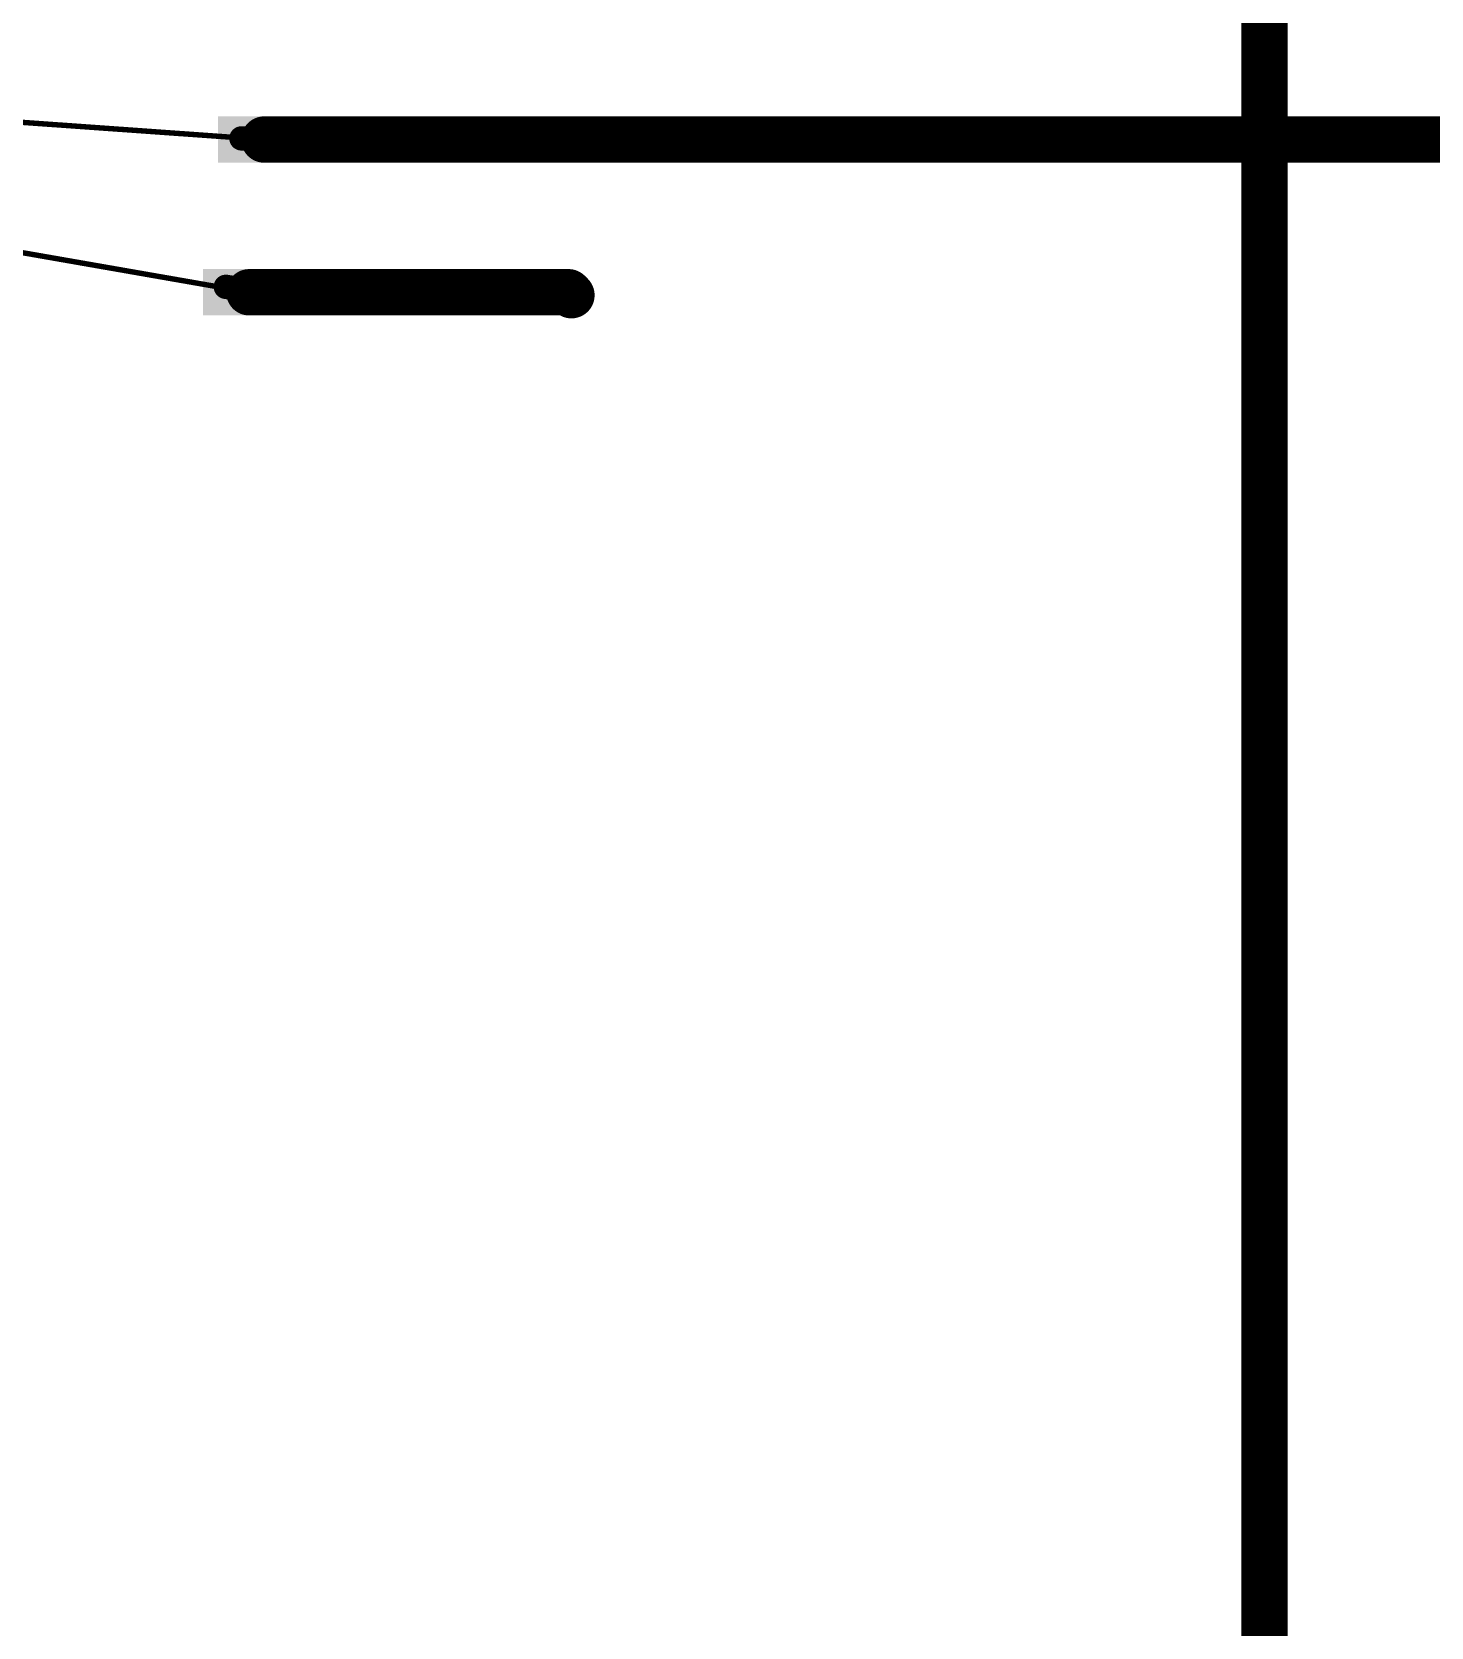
# Model space of a CAD drawing. Extents: x -12 to 108, y -5 to 75.
# Drawn here: x 69.65 to 74.25, y 31.01 to 36.25 of the extents above; entities that cross this region are included whole.
import ezdxf

# ---------------------------------------------------------------- set-up
doc = ezdxf.new("R2010")
doc.units = 0
doc.header["$MEASUREMENT"] = 0
doc.layers.get('0').update_dxf_attribs({"linetype": 'CONTINUOUS'})
for name, color, linetype in [('1', 12, 'CONTINUOUS'), ('Filler', 250, 'CONTINUOUS'), ('IOs', 250, 'CONTINUOUS'), ('Sbp1', 5, 'CONTINUOUS')]:
    doc.layers.add(name, color=color, linetype=linetype)

# ---------------------------------------------------------------- blocks, each defined once
blk = doc.blocks.new('RECT')
blk.add_solid([(-0.5, -0.5), (0.5, -0.5), (-0.5, 0.5), (0.5, 0.5)])
blk = doc.blocks.new('ROUND_19')
at = {"const_width": 0.025}
blk.add_lwpolyline([(-0.0125, 0, 1), (0.0125, 0, 1)], format="xyb", close=True, dxfattribs=at)

msp = doc.modelspace()

# ---------------------------------------------------------------- linework, layer by layer
at = {"layer": '1', "const_width": 0.1524}
for points in [[(70.416, 35.8934), (80.3878, 35.8934)], [(70.3668, 35.3918), (71.4152, 35.3918)], [(71.4152, 35.3918), (71.4248, 35.3822)]]:
    msp.add_lwpolyline(points, dxfattribs=at)
at = {"layer": '1', "const_width": 0.0762}
for points in [[(70.416, 35.9315, 1), (70.416, 35.8553)], [(70.3668, 35.4299, 1), (70.3668, 35.3537)], [(71.4421, 35.4187, 1), (71.3883, 35.3649)], [(71.4152, 35.3537, 1), (71.4152, 35.4299)], [(71.3979, 35.3553, 1), (71.4517, 35.4091)]]:
    msp.add_lwpolyline(points, format="xyb", dxfattribs=at)
at = {"layer": 'Filler', "const_width": 0.1524}
msp.add_lwpolyline([(73.7014, 26.9334), (73.7014, 45.2534)], dxfattribs=at)
at = {"layer": 'IOs', "transparency": 33554687, "const_width": 0.01778}
for points in [[(70.416, 35.8934), (65.95736, 36.21011)], [(70.3668, 35.3918), (65.95979, 36.16104)]]:
    msp.add_lwpolyline(points, dxfattribs=at)
at = {"layer": 'Sbp1', "const_width": 0.08}
for points in [[(70.34097, 35.89724), (70.50037, 35.89056)], [(70.28965, 35.40967), (70.44734, 35.38544)]]:
    msp.add_lwpolyline(points, dxfattribs=at)

# ---------------------------------------------------------------- block references
at = {"layer": '1', "xscale": 0.3048, "yscale": 0.1524}
for p in [(70.416, 35.8934), (70.3668, 35.3918)]:
    msp.add_blockref('RECT', p, dxfattribs=at)
at = {"layer": 'Sbp1'}
for p, xscale, yscale, zscale, rotation in [((70.34097, 35.89724), 1.6, 1.6, 1.6, 318.3206732188763), ((70.50037, 35.89056), 1.6, 1.6, 1.6, 318.3206732188763), ((70.28965, 35.40967), 1.600000000000001, 1.600000000000001, 1.600000000000001, 311.9897279966115), ((70.44734, 35.38544), 1.600000000000001, 1.600000000000001, 1.600000000000001, 311.9897279966115)]:
    msp.add_blockref('ROUND_19', p, dxfattribs=dict(at, xscale=xscale, yscale=yscale, zscale=zscale, rotation=rotation))

doc.saveas('drawing.dxf')
